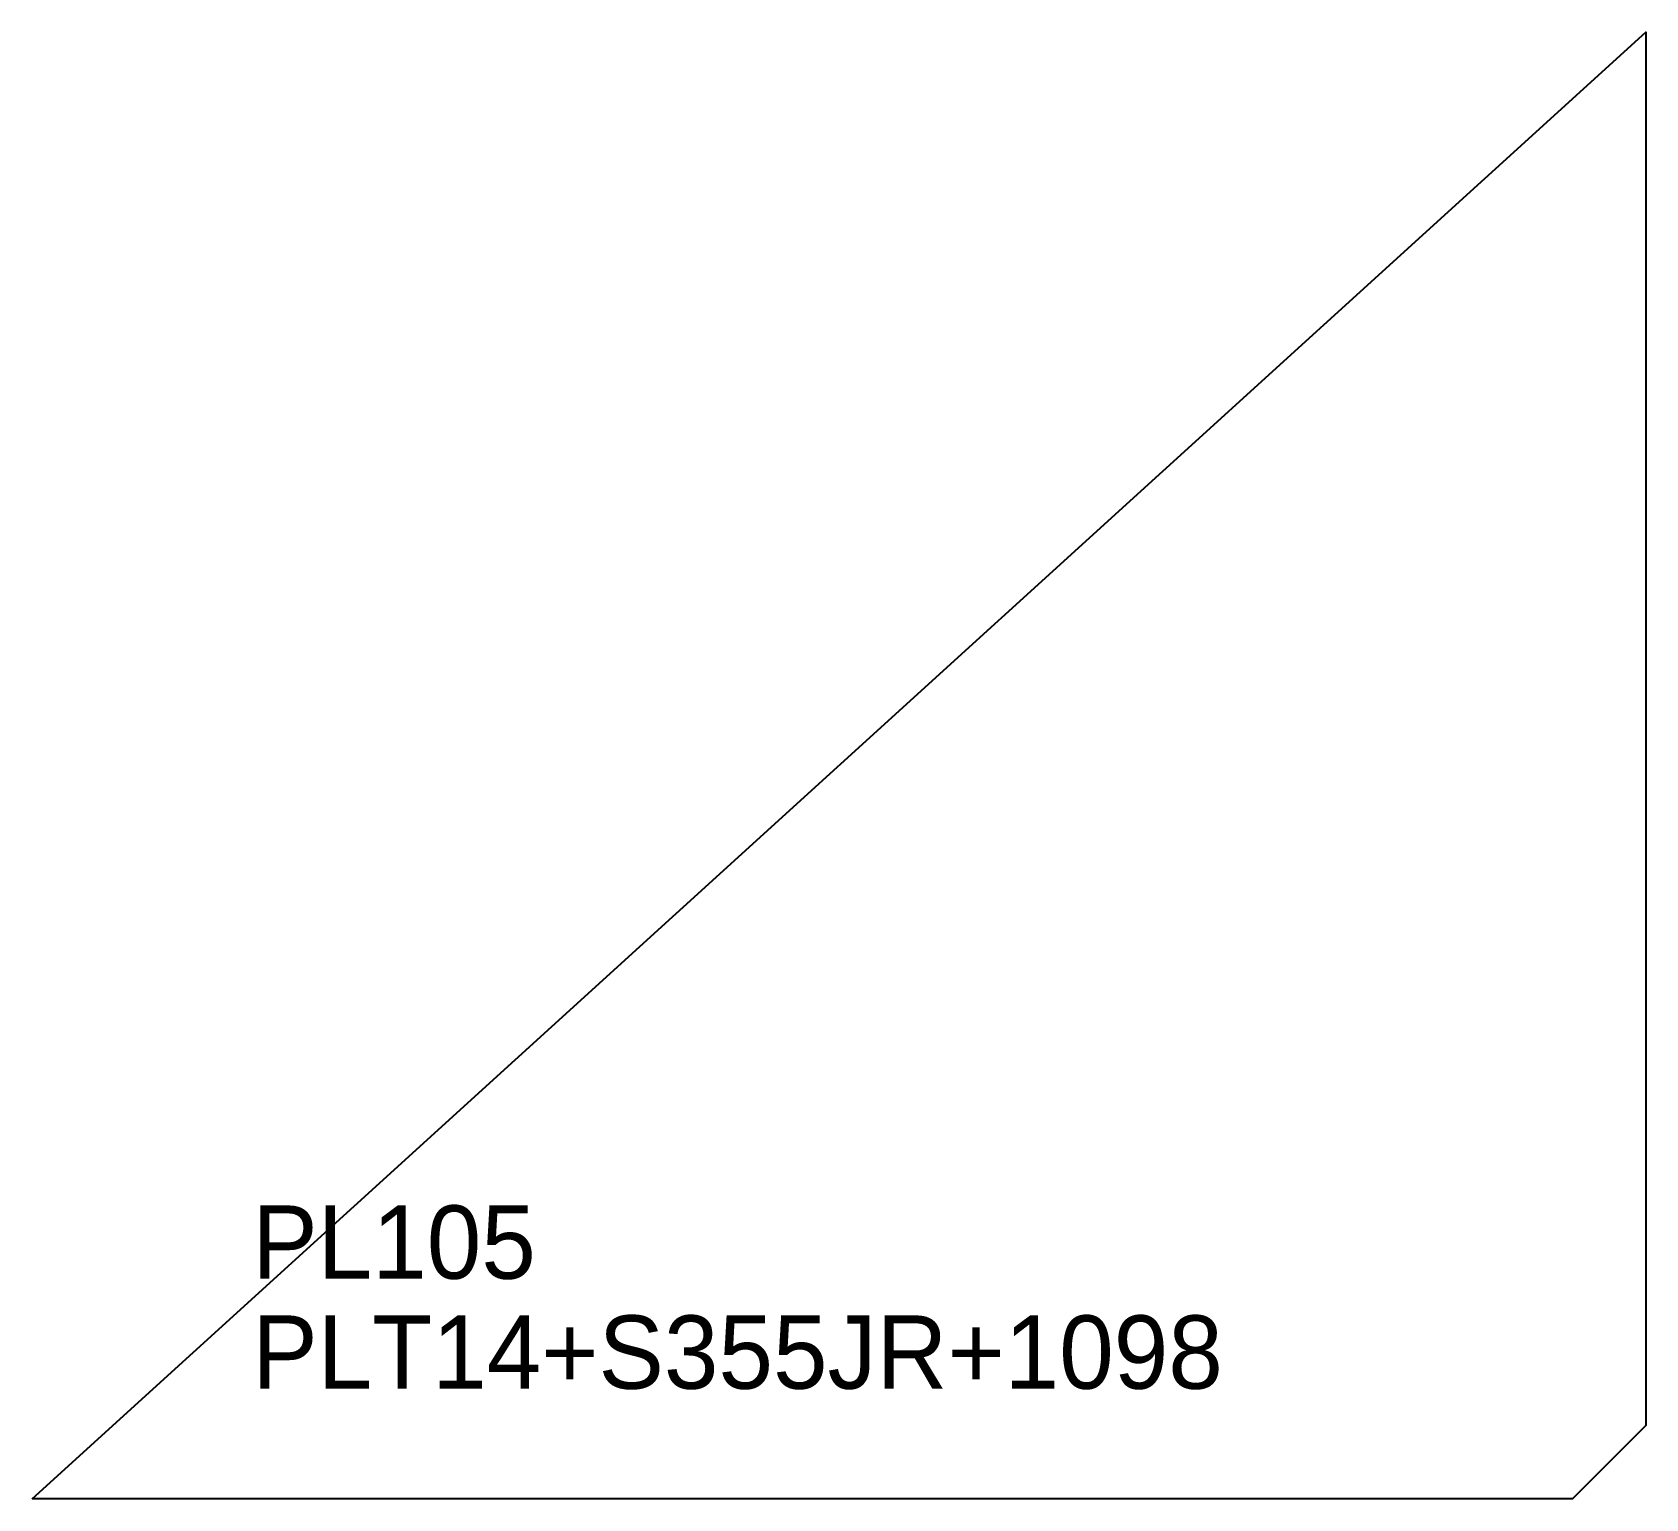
# Model space of a CAD drawing. Extents: x 0 to 220, y 0 to 200.
import ezdxf

# ---------------------------------------------------------------- set-up
doc = ezdxf.new("R2010")
doc.units = 0
for name, color, linetype in [('CUT', 7, 'CONTINUOUS'), ('SCRIBE', 3, 'CONTINUOUS'), ('TEXT', 7, 'CONTINUOUS')]:
    doc.layers.add(name, color=color, linetype=linetype)

msp = doc.modelspace()

# ---------------------------------------------------------------- linework, layer by layer
at = {"layer": 'CUT', "color": 7, "linetype": 'CONTINUOUS'}
msp.add_lwpolyline([(0, 0), (220, 200), (220, 10), (210, 0)], close=True, dxfattribs=at)

# ---------------------------------------------------------------- texts
at = {"layer": 'SCRIBE', "color": 3}
msp.add_text('PL105', height=10, dxfattribs=at).set_placement((30, 30))
at = {"layer": 'TEXT', "color": 7}
msp.add_text('PLT14+S355JR+1098', height=10, dxfattribs=at).set_placement((30, 15))

doc.saveas('drawing.dxf')
